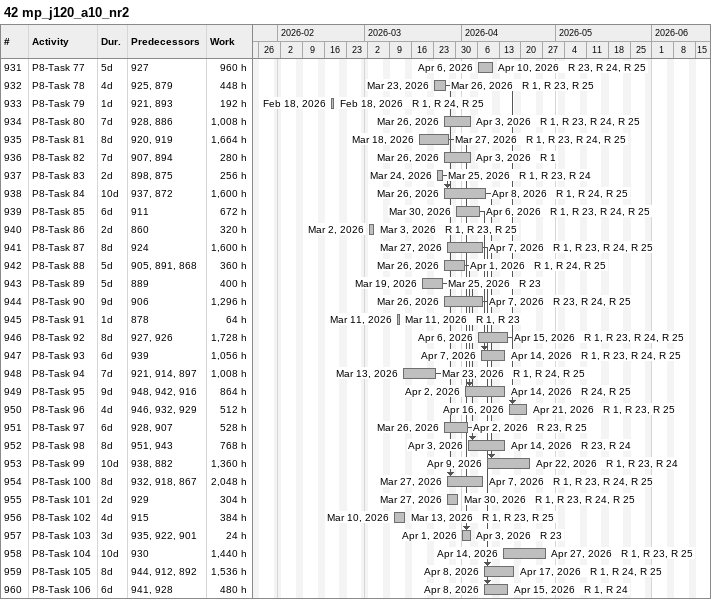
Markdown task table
42 mp_j120_a10_nr2

| ID | Task | Duration | Start | Finish | Predecessors | Resources | Work (h) |
|---|---|---|---|---|---|---|---|
| 931 | P8-Task 77 | 5d | 2026-04-06 | 2026-04-10 | 927 | R 23, R 24, R 25 | 960 |
| 932 | P8-Task 78 | 4d | 2026-03-23 | 2026-03-26 | 925, 879 | R 1, R 23, R 25 | 448 |
| 933 | P8-Task 79 | 1d | 2026-02-18 | 2026-02-18 | 921, 893 | R 1, R 24, R 25 | 192 |
| 934 | P8-Task 80 | 7d | 2026-03-26 | 2026-04-03 | 928, 886 | R 1, R 23, R 24, R 25 | 1008 |
| 935 | P8-Task 81 | 8d | 2026-03-18 | 2026-03-27 | 920, 919 | R 1, R 23, R 24, R 25 | 1664 |
| 936 | P8-Task 82 | 7d | 2026-03-26 | 2026-04-03 | 907, 894 | R 1 | 280 |
| 937 | P8-Task 83 | 2d | 2026-03-24 | 2026-03-25 | 898, 875 | R 1, R 23, R 24 | 256 |
| 938 | P8-Task 84 | 10d | 2026-03-26 | 2026-04-08 | 937, 872 | R 1, R 24, R 25 | 1600 |
| 939 | P8-Task 85 | 6d | 2026-03-30 | 2026-04-06 | 911 | R 1, R 23, R 24, R 25 | 672 |
| 940 | P8-Task 86 | 2d | 2026-03-02 | 2026-03-03 | 860 | R 1, R 23, R 25 | 320 |
| 941 | P8-Task 87 | 8d | 2026-03-27 | 2026-04-07 | 924 | R 1, R 23, R 24, R 25 | 1600 |
| 942 | P8-Task 88 | 5d | 2026-03-26 | 2026-04-01 | 905, 891, 868 | R 1, R 24, R 25 | 360 |
| 943 | P8-Task 89 | 5d | 2026-03-19 | 2026-03-25 | 889 | R 23 | 400 |
| 944 | P8-Task 90 | 9d | 2026-03-26 | 2026-04-07 | 906 | R 23, R 24, R 25 | 1296 |
| 945 | P8-Task 91 | 1d | 2026-03-11 | 2026-03-11 | 878 | R 1, R 23 | 64 |
| 946 | P8-Task 92 | 8d | 2026-04-06 | 2026-04-15 | 927, 926 | R 1, R 23, R 24, R 25 | 1728 |
| 947 | P8-Task 93 | 6d | 2026-04-07 | 2026-04-14 | 939 | R 1, R 23, R 24, R 25 | 1056 |
| 948 | P8-Task 94 | 7d | 2026-03-13 | 2026-03-23 | 921, 914, 897 | R 1, R 24, R 25 | 1008 |
| 949 | P8-Task 95 | 9d | 2026-04-02 | 2026-04-14 | 948, 942, 916 | R 24, R 25 | 864 |
| 950 | P8-Task 96 | 4d | 2026-04-16 | 2026-04-21 | 946, 932, 929 | R 1, R 23, R 25 | 512 |
| 951 | P8-Task 97 | 6d | 2026-03-26 | 2026-04-02 | 928, 907 | R 23, R 25 | 528 |
| 952 | P8-Task 98 | 8d | 2026-04-03 | 2026-04-14 | 951, 943 | R 23, R 24 | 768 |
| 953 | P8-Task 99 | 10d | 2026-04-09 | 2026-04-22 | 938, 882 | R 1, R 23, R 24 | 1360 |
| 954 | P8-Task 100 | 8d | 2026-03-27 | 2026-04-07 | 932, 918, 867 | R 1, R 23, R 24, R 25 | 2048 |
| 955 | P8-Task 101 | 2d | 2026-03-27 | 2026-03-30 | 929 | R 1, R 23, R 24, R 25 | 304 |
| 956 | P8-Task 102 | 4d | 2026-03-10 | 2026-03-13 | 915 | R 1, R 23, R 25 | 384 |
| 957 | P8-Task 103 | 3d | 2026-04-01 | 2026-04-03 | 935, 922, 901 | R 23 | 24 |
| 958 | P8-Task 104 | 10d | 2026-04-14 | 2026-04-27 | 930 | R 1, R 23, R 25 | 1440 |
| 959 | P8-Task 105 | 8d | 2026-04-08 | 2026-04-17 | 944, 912, 892 | R 1, R 24, R 25 | 1536 |
| 960 | P8-Task 106 | 6d | 2026-04-08 | 2026-04-15 | 941, 928 | R 1, R 24 | 480 |
